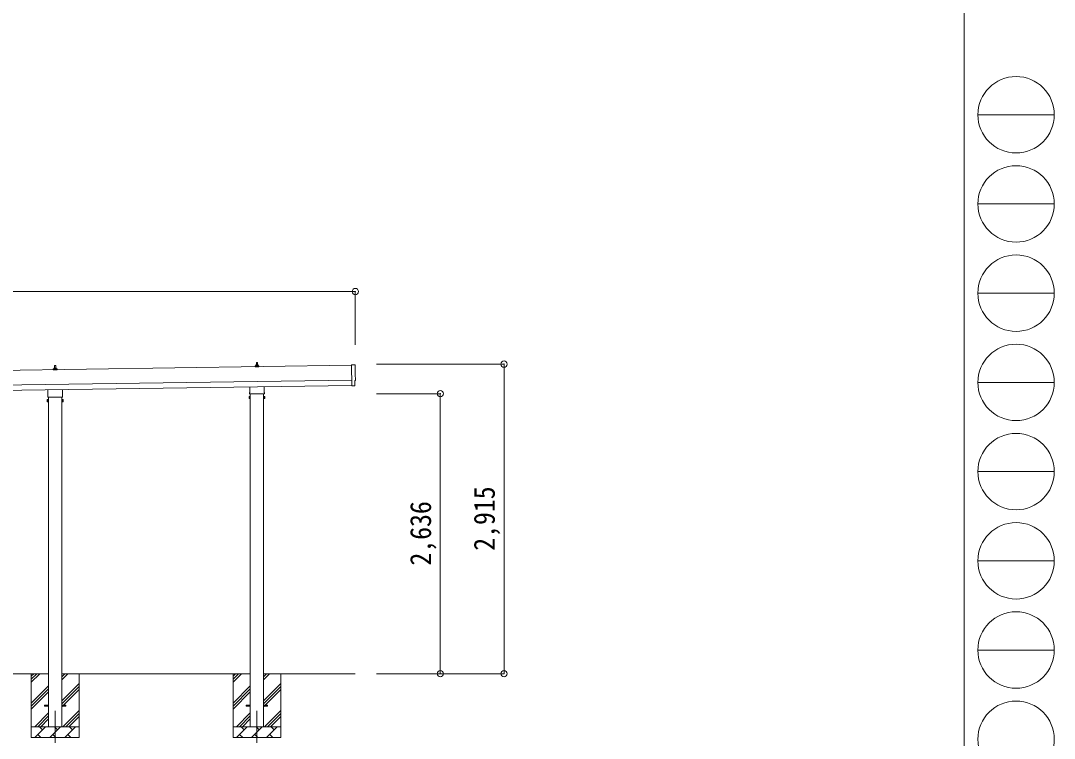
# Model space of a CAD drawing. Units: millimetres at full size, sheet at 1:60. Extents: x -16864 to 16864, y -11640 to 11640.
# Drawn here: x 7132 to 16864, y -7971 to -1214 of the extents above; entities that cross this region are included whole.
import ezdxf
from ezdxf.enums import TextEntityAlignment as Align

# ---------------------------------------------------------------- set-up
doc = ezdxf.new("R2010")
doc.units = ezdxf.units.MM
doc.header["$LTSCALE"] = 60
doc.header["$PDMODE"] = 32
doc.header["$PDSIZE"] = 60
doc.linetypes.add('CHAIN1', pattern=[8, 5, -1, 1, -1])
for name, color, linetype, lineweight in [('0-1_Defpoints', 7, 'CHAIN1', 9), ('0-2_TEXT1', 4, 'Continuous', 9), ('0-3_SHAPE', 7, 'Continuous', 9), ('0-8_TABLE1', 6, 'Continuous', 9), ('F-0', 7, 'Continuous', 9)]:
    doc.layers.add(name, color=color, linetype=linetype, lineweight=lineweight)
doc.styles.add('ＭＳ ゴシック', font='')
doc.styles.get('ＭＳ ゴシック').set_extended_font_data('MS Gothic')

msp = doc.modelspace()

# ---------------------------------------------------------------- linework, layer by layer
at = {"layer": '0-1_Defpoints'}
for p, q in [((7456.7, -7712.64), (7456.7, -8061.64)), ((9356.7, -7712.64), (9356.7, -8061.64))]:
    msp.add_line(p, q, dxfattribs=at)
at = {"layer": '0-2_TEXT1'}
for p, q in [((10247.38, -4459.22), (4641.76, -4539.3)), ((7451, -4486.24), (7451.73, -4462.72)), ((7452.73, -4461.74), (7461.28, -4461.74)), ((7462.28, -4462.72), (7463, -4486.24)), ((9338.75, -4472.6), (9338.75, -4464.88)), ((9375.25, -4472.6), (9338.75, -4472.6)), ((9339.14, -4464.1), (9374.87, -4464.1)), ((9339.52, -4463.91), (9346.24, -4462.28)), ((9346.62, -4462.1), (9367.39, -4462.1)), ((9347, -4461.31), (9347, -4457.1)), ((9348, -4457.1), (9366, -4457.1)), ((9351, -4457.1), (9351.73, -4433.57)), ((9352.73, -4432.6), (9361.28, -4432.6)), ((9362.28, -4433.57), (9363, -4457.1)), ((9367, -4461.31), (9367, -4457.1)), ((9374.49, -4463.91), (9367.77, -4462.28)), ((9375.25, -4472.6), (9375.25, -4464.88)), ((10247.31, -4454.14), (10250.15, -4652.97)), ((10278.98, -4455.34), (10247.31, -4454.14)), ((7438.75, -4501.74), (7438.75, -4494.03)), ((7475.25, -4501.74), (7438.75, -4501.74)), ((7439.14, -4493.24), (7474.87, -4493.24)), ((7439.52, -4493.06), (7446.24, -4491.43)), ((7446.62, -4491.24), (7467.39, -4491.24)), ((7447, -4490.45), (7447, -4486.24)), ((7448, -4486.24), (7466, -4486.24)), ((7467, -4490.45), (7467, -4486.24)), ((7474.49, -4493.06), (7467.77, -4491.43)), ((7475.25, -4501.74), (7475.25, -4494.03)), ((4643.76, -4679.29), (10249.38, -4599.21)), ((4644.47, -4729.29), (10250.09, -4649.21)), ((9288.4, -4716.58), (9288.4, -4662.94)), ((9425, -4660.99), (9425, -4716.58)), ((10268.36, -4651.81), (10250.15, -4652.98)), ((10269.03, -4652.43), (10268.36, -4651.81)), ((10269.78, -4652.69), (10276.69, -4652.23)), ((7386.7, -4754.5), (7386.7, -4749)), ((7388.4, -4745.73), (7388.4, -4690.09)), ((7524.63, -4758), (7388.76, -4758)), ((7394.2, -4758), (7394.2, -7862.64)), ((7519.2, -7862.64), (7519.2, -4758)), ((7525, -4688.14), (7525, -4745.73)), ((7526.7, -4749), (7526.7, -4754.5)), ((9282.7, -4754.86), (9283.46, -4753.54)), ((9282.7, -4754.86), (9282.7, -4771.86)), ((9289.7, -4758.45), (9283.46, -4758.45)), ((9289.7, -4768.26), (9283.46, -4768.26)), ((9286.7, -4725.36), (9286.7, -4719.86)), ((9424.63, -4728.86), (9288.76, -4728.86)), ((9294.2, -4728.86), (9294.2, -7862.64)), ((9419.2, -7862.64), (9419.2, -4728.86)), ((9423.7, -4758.45), (9429.94, -4758.45)), ((9423.7, -4768.26), (9429.94, -4768.26)), ((9426.7, -4719.86), (9426.7, -4725.36)), ((9430.7, -4754.86), (9429.94, -4753.54)), ((9430.7, -4754.86), (9430.7, -4771.86)), ((7382.7, -4784), (7383.46, -4782.68)), ((7382.7, -4784), (7382.7, -4801)), ((7382.7, -4801), (7383.46, -4802.31)), ((7389.7, -4787.59), (7383.46, -4787.59)), ((7389.7, -4797.41), (7383.46, -4797.41)), ((7389.7, -4802.31), (7383.46, -4802.31)), ((7392.2, -4801.7), (7389.7, -4801.7)), ((7521.2, -4801.7), (7523.7, -4801.7)), ((7523.7, -4787.59), (7529.94, -4787.59)), ((7523.7, -4797.41), (7529.94, -4797.41)), ((7523.7, -4802.31), (7529.94, -4802.31)), ((7530.7, -4784), (7529.94, -4782.68)), ((7530.7, -4801), (7529.94, -4802.31)), ((7530.7, -4784), (7530.7, -4801)), ((9282.7, -4771.86), (9283.46, -4773.17)), ((9289.7, -4773.17), (9283.46, -4773.17)), ((9292.2, -4772.56), (9289.7, -4772.56)), ((9421.2, -4772.56), (9423.7, -4772.56)), ((9423.7, -4773.17), (9429.94, -4773.17)), ((9430.7, -4771.86), (9429.94, -4773.17)), ((7356.7, -7658.14), (7394.2, -7658.14)), ((7356.7, -7667.14), (7356.7, -7658.14)), ((7356.7, -7658.14), (7394.2, -7658.14)), ((7356.7, -7667.14), (7356.7, -7658.14)), ((7356.7, -7667.14), (7394.2, -7667.14)), ((7356.7, -7667.14), (7394.2, -7667.14)), ((7519.2, -7658.14), (7556.7, -7658.14)), ((7519.2, -7658.14), (7556.7, -7658.14)), ((7519.2, -7667.14), (7556.7, -7667.14)), ((7519.2, -7667.14), (7556.7, -7667.14)), ((7556.7, -7667.14), (7556.7, -7658.14)), ((7556.7, -7667.14), (7556.7, -7658.14)), ((9256.7, -7658.14), (9294.2, -7658.14)), ((9256.7, -7667.14), (9256.7, -7658.14)), ((9256.7, -7658.14), (9294.2, -7658.14)), ((9256.7, -7667.14), (9256.7, -7658.14)), ((9256.7, -7667.14), (9294.2, -7667.14)), ((9256.7, -7667.14), (9294.2, -7667.14)), ((9419.2, -7658.14), (9456.7, -7658.14)), ((9419.2, -7658.14), (9456.7, -7658.14)), ((9419.2, -7667.14), (9456.7, -7667.14)), ((9419.2, -7667.14), (9456.7, -7667.14)), ((9456.7, -7667.14), (9456.7, -7658.14)), ((9456.7, -7667.14), (9456.7, -7658.14))]:
    msp.add_line(p, q, dxfattribs=at)
for points in [[(10279.49, -4649.2), (10278.82, -4602.18), (10279.42, -4602.17)], [(9289.7, -4773.17), (9289.7, -4753.54), (9283.46, -4753.54)], [(9289.7, -4772.56), (9289.7, -4754.16), (9292.2, -4754.16)], [(9423.7, -4772.56), (9423.7, -4754.16), (9421.2, -4754.16)], [(9423.7, -4773.17), (9423.7, -4753.54), (9429.94, -4753.54)], [(7389.7, -4802.31), (7389.7, -4782.68), (7383.46, -4782.68)], [(7389.7, -4801.7), (7389.7, -4783.3), (7392.2, -4783.3)], [(7523.7, -4801.7), (7523.7, -4783.3), (7521.2, -4783.3)], [(7523.7, -4802.31), (7523.7, -4782.68), (7529.94, -4782.68)]]:
    msp.add_lwpolyline(points, dxfattribs=at)
for points in [[(9292.2, -4773.86), (9292.2, -4752.86), (9294.2, -4752.86), (9294.2, -4773.86)], [(9421.2, -4773.86), (9421.2, -4752.86), (9419.2, -4752.86), (9419.2, -4773.86)], [(7392.2, -4803), (7392.2, -4782), (7394.2, -4782), (7394.2, -4803)], [(7521.2, -4803), (7521.2, -4782), (7519.2, -4782), (7519.2, -4803)]]:
    msp.add_lwpolyline(points, close=True, dxfattribs=at)
for centre, radius, start, end in [((7452.73, -4462.74), 1, 90, 178.60509), ((7461.28, -4462.74), 1, 1.39491, 90), ((9339.75, -4464.88), 1, 103.62699, 180), ((9346, -4461.31), 1, 283.62699, 0), ((9351.09, -4457.73), 4.13, 90, 171.17633), ((9348, -4458.1), 1, 90, 180), ((9352.73, -4433.6), 1, 90, 178.60509), ((9360.34, -4457.1), 4.83, 133.60282, 180), ((9353.67, -4457.1), 4.83, 0, 46.39718), ((9361.28, -4433.6), 1, 1.39491, 90), ((9362.92, -4457.73), 4.13, 8.82367, 90), ((9366, -4458.1), 1, 0, 90), ((9368, -4461.31), 1, 180, 256.37301), ((9374.25, -4464.88), 1, 0, 76.37301), ((7439.75, -4494.03), 1, 103.62699, 180), ((7446, -4490.45), 1, 283.62699, 0), ((7451.09, -4486.87), 4.13, 90, 171.17633), ((7448, -4487.24), 1, 90, 180), ((7460.34, -4486.24), 4.83, 133.60282, 180), ((7453.67, -4486.24), 4.83, 0, 46.39718), ((7462.92, -4486.87), 4.13, 8.82367, 90), ((7466, -4487.24), 1, 0, 90), ((7468, -4490.45), 1, 180, 256.37301), ((7474.25, -4494.03), 1, 0, 76.37301), ((10269.71, -4651.7), 1, 227.3164, 273.81435), ((7390.7, -4749), 4, 125.09963, 180), ((7390.7, -4754.5), 4, 180, 194.47751), ((7390.7, -4754.5), 4, 194.47751, 241.04498), ((7522.7, -4754.5), 4, 298.95502, 345.52249), ((7522.7, -4749), 4, 0, 54.90037), ((7522.7, -4754.5), 4, 345.52249, 0), ((9287.04, -4756), 4.34, 145.61575, 214.38425), ((9298.94, -4763.36), 16.24, 162.41205, 197.58795), ((9287.04, -4770.72), 4.34, 145.61575, 214.38425), ((9290.7, -4719.86), 4, 125.09963, 180), ((9290.7, -4725.36), 4, 180, 194.47751), ((9290.7, -4725.36), 4, 194.47751, 241.04498), ((9422.7, -4725.36), 4, 298.95502, 345.52249), ((9422.7, -4719.86), 4, 0, 54.90037), ((9422.7, -4725.36), 4, 345.52249, 0), ((9426.35, -4756), 4.34, 325.61575, 34.38425), ((9414.46, -4763.36), 16.24, 342.41205, 17.58795), ((9426.35, -4770.72), 4.34, 325.61575, 34.38425), ((7387.04, -4785.14), 4.34, 145.61575, 214.38425), ((7387.04, -4799.86), 4.34, 145.61575, 214.38425), ((7398.94, -4792.5), 16.24, 162.41205, 197.58795), ((7526.35, -4785.14), 4.34, 325.61575, 34.38425), ((7514.46, -4792.5), 16.24, 342.41205, 17.58795), ((7526.35, -4799.86), 4.34, 325.61575, 34.38425)]:
    msp.add_arc(centre, radius, start, end, dxfattribs=at)
for centre, major_axis, ratio, start_param, end_param in [((10278.79, -4458.33), (3, -0.04), 0.99863, 6.2683889, 7.8016218), ((15045.17, -4460.68), (-4762.89, -68.04), 0.99863, 6.268406, 6.2977043), ((10276.48, -4649.24), (2.21, -2.04), 0.9974, 5.5252311, 7.0411395), ((10279.35, -4597.77), (4.41, -0.06), 0.99863, 4.712389, 6.2976778)]:
    msp.add_ellipse(centre, major_axis=major_axis, ratio=ratio, start_param=start_param, end_param=end_param, dxfattribs=at)
at = {"layer": '0-3_SHAPE'}
for p, q in [((7394.2, -7362.64), (5619.2, -7362.64)), ((7231.7, -7362.64), (7231.7, -7962.64)), ((7231.7, -7386.12), (7255.18, -7362.64)), ((7231.7, -7414.41), (7283.46, -7362.64)), ((7231.7, -7442.69), (7311.75, -7362.64)), ((9294.2, -7362.64), (7519.2, -7362.64)), ((7519.2, -7391.47), (7548.02, -7362.64)), ((7519.2, -7419.75), (7576.31, -7362.64)), ((7681.7, -7362.64), (7681.7, -7962.64)), ((9131.7, -7362.64), (9131.7, -7962.64)), ((9131.7, -7386.12), (9155.18, -7362.64)), ((9131.7, -7414.41), (9183.46, -7362.64)), ((9131.7, -7442.69), (9211.75, -7362.64)), ((10282.7, -7362.64), (9419.2, -7362.64)), ((9419.2, -7391.47), (9448.02, -7362.64)), ((9419.2, -7419.75), (9476.31, -7362.64)), ((9581.7, -7362.64), (9581.7, -7962.64)), ((7231.7, -7640.68), (7394.2, -7478.18)), ((7519.2, -7617.74), (7681.7, -7455.24)), ((7519.2, -7646.02), (7681.7, -7483.52)), ((9131.7, -7640.68), (9294.2, -7478.18)), ((9419.2, -7617.74), (9581.7, -7455.24)), ((9419.2, -7646.02), (9581.7, -7483.52)), ((7231.7, -7668.97), (7394.2, -7506.47)), ((7231.7, -7697.25), (7394.2, -7534.75)), ((7519.2, -7674.31), (7681.7, -7511.81)), ((9131.7, -7668.97), (9294.2, -7506.47)), ((9131.7, -7697.25), (9294.2, -7534.75)), ((9419.2, -7674.31), (9581.7, -7511.81)), ((7264.3, -7862.64), (7394.2, -7732.74)), ((7292.58, -7862.64), (7394.2, -7761.02)), ((7528.85, -7862.64), (7681.7, -7709.8)), ((7557.14, -7862.64), (7681.7, -7738.08)), ((7585.42, -7862.64), (7681.7, -7766.37)), ((9164.3, -7862.64), (9294.2, -7732.74)), ((9192.58, -7862.64), (9294.2, -7761.02)), ((9428.85, -7862.64), (9581.7, -7709.8)), ((9457.14, -7862.64), (9581.7, -7738.08)), ((9485.42, -7862.64), (9581.7, -7766.37)), ((7231.7, -7862.64), (7681.7, -7862.64)), ((7265.27, -7962.64), (7365.27, -7862.64)), ((7336.72, -7891.2), (7308.17, -7862.64)), ((7320.86, -7862.64), (7394.2, -7789.31)), ((7406.7, -7962.64), (7506.7, -7862.64)), ((7478.14, -7891.2), (7449.59, -7862.64)), ((7548.12, -7962.64), (7648.12, -7862.64)), ((7619.56, -7891.2), (7591.01, -7862.64)), ((9131.7, -7862.64), (9581.7, -7862.64)), ((9165.27, -7962.64), (9265.27, -7862.64)), ((9236.72, -7891.2), (9208.17, -7862.64)), ((9220.86, -7862.64), (9294.2, -7789.31)), ((9306.7, -7962.64), (9406.7, -7862.64)), ((9378.14, -7891.2), (9349.59, -7862.64)), ((9448.12, -7962.64), (9548.12, -7862.64)), ((9519.56, -7891.2), (9491.01, -7862.64)), ((7681.7, -7962.64), (7231.7, -7962.64)), ((7293.83, -7934.09), (7322.38, -7962.64)), ((7435.25, -7934.09), (7463.8, -7962.64)), ((7576.67, -7934.09), (7605.22, -7962.64)), ((9581.7, -7962.64), (9131.7, -7962.64)), ((9193.83, -7934.09), (9222.38, -7962.64)), ((9335.25, -7934.09), (9363.8, -7962.64)), ((9476.67, -7934.09), (9505.22, -7962.64))]:
    msp.add_line(p, q, dxfattribs=at)
at = {"layer": '0-8_TABLE1'}
for p, q in [((10282.7, -3765), (-1066.3, -3765)), ((10282.7, -3765), (10282.7, -4265)), ((11682.7, -4448.04), (10482.7, -4448.04)), ((11682.7, -7362.64), (11682.7, -4448.04)), ((11082.7, -4726.36), (10482.7, -4726.36)), ((11082.7, -4726.36), (11082.7, -7362.64)), ((11682.7, -7362.64), (10482.7, -7362.64))]:
    msp.add_line(p, q, dxfattribs=at)
for p in [(10282.7, -3765), (11682.7, -4448.04), (11082.7, -4726.36), (11082.7, -7362.64), (11682.7, -7362.64)]:
    msp.add_point(p, dxfattribs=at)
at = {"layer": 'F-0', "color": 5, "lineweight": 5}
msp.add_line((16015.88, 11640), (16015.88, -11640), dxfattribs=at)
at = {"layer": 'F-0', "color": 4}
for p, q in [((16144.11, -2100), (16864.12, -2100)), ((16144.11, -2940), (16864.12, -2940)), ((16144.11, -3780), (16864.12, -3780)), ((16144.11, -4620), (16864.12, -4620)), ((16144.11, -5460), (16864.12, -5460)), ((16144.11, -6300), (16864.12, -6300)), ((16144.11, -7140), (16864.12, -7140))]:
    msp.add_line(p, q, dxfattribs=at)
for centre in [(16504.11, -2100), (16504.11, -2940), (16504.11, -3780), (16504.11, -4620), (16504.11, -5460), (16504.11, -6300), (16504.11, -7140), (16504.11, -7980)]:
    msp.add_circle(centre, 360, dxfattribs=at)

# ---------------------------------------------------------------- texts
at = {"layer": '0-8_TABLE1', "color": 7, "style": 'ＭＳ ゴシック', "width": 0.9}
for s, p in [('2,915', (11655.2, -6205.34)), ('2,636', (11055.2, -6344.5))]:
    msp.add_text(s, height=197.9, rotation=90, dxfattribs=at).set_placement(p, align=Align.BOTTOM_LEFT)

doc.saveas('drawing.dxf')
